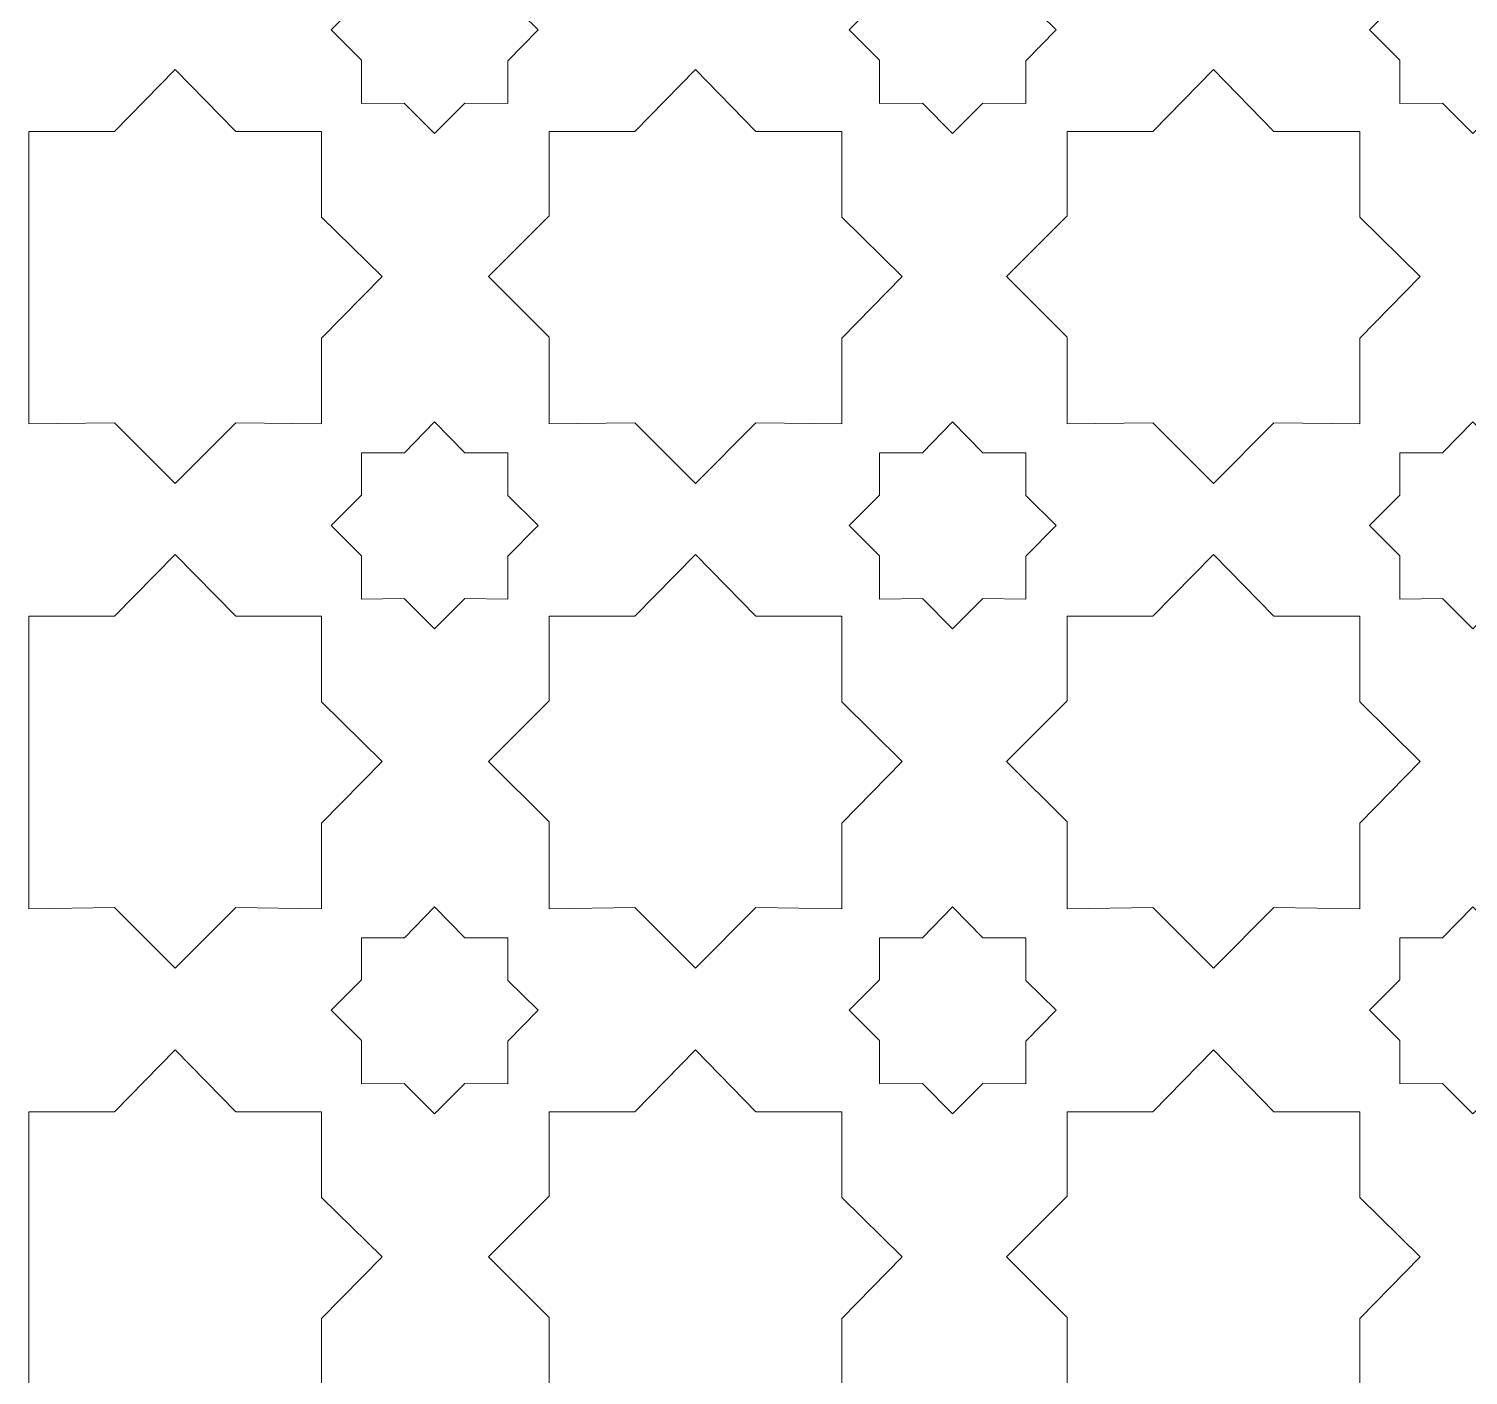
# Model space of a CAD drawing. Header units: centimetres. Extents: x -82 to 82, y -124 to 124.
# Drawn here: x 13.54 to 47.98, y -91.1 to -58.89 of the extents above; entities that cross this region are included whole.
import ezdxf

# ---------------------------------------------------------------- set-up
doc = ezdxf.new("R2010")
doc.units = ezdxf.units.CM
doc.header["$MEASUREMENT"] = 0
doc.layers.add('layer 1', color=7, linetype='Continuous')

msp = doc.modelspace()

# ---------------------------------------------------------------- linework, layer by layer
at = {"layer": 'layer 1', "color": 240, "lineweight": 9}
for points, knots in [([(21.50243, -58.18754), (21.50243, -58.18754), (21.50243, -57.17603), (21.50243, -57.17603), (21.50243, -57.17603), (21.50243, -57.17603), (22.52764, -57.17603), (22.52764, -57.17603), (22.52764, -57.17603), (22.52764, -57.17603), (23.25252, -56.43744), (23.25252, -56.43744), (23.25252, -56.43744), (23.25252, -56.43744), (23.97742, -57.17603), (23.97742, -57.17603), (23.97742, -57.17603), (23.97742, -57.17603), (25.00261, -57.17603), (25.00261, -57.17603), (25.00261, -57.17603), (25.00261, -57.17603), (25.00261, -58.20122), (25.00261, -58.20122), (25.00261, -58.20122), (25.00261, -58.20122), (25.72753, -58.91244), (25.72753, -58.91244), (25.72753, -58.91244), (25.72753, -58.91244), (25.00261, -59.65105), (25.00261, -59.65105), (25.00261, -59.65105), (25.00261, -59.65105), (25.00261, -60.67621), (25.00261, -60.67621), (25.00261, -60.67621), (25.00261, -60.67621), (23.97747, -60.66252), (23.97747, -60.66252), (23.97747, -60.66252), (23.97747, -60.66252), (23.25252, -61.38744), (23.25252, -61.38744), (23.25252, -61.38744), (23.25252, -61.38744), (22.5276, -60.66251), (22.5276, -60.66251), (22.5276, -60.66251), (22.5276, -60.66251), (21.50243, -60.67621), (21.50243, -60.67621), (21.50243, -60.67621), (21.50243, -60.67621), (21.50243, -59.63734), (21.50243, -59.63734), (21.50243, -59.63734), (21.50243, -59.63734), (20.77753, -58.91244), (20.77753, -58.91244), (20.77753, -58.91244), (20.77753, -58.91244), (21.50243, -58.18754), (21.50243, -58.18754)], [0, 0, 0, 0, 0.05882353, 0.05882353, 0.05882353, 0.05882353, 0.11764706, 0.11764706, 0.11764706, 0.11764706, 0.17647059, 0.17647059, 0.17647059, 0.17647059, 0.23529412, 0.23529412, 0.23529412, 0.23529412, 0.29411765, 0.29411765, 0.29411765, 0.29411765, 0.35294118, 0.35294118, 0.35294118, 0.35294118, 0.41176471, 0.41176471, 0.41176471, 0.41176471, 0.47058824, 0.47058824, 0.47058824, 0.47058824, 0.52941176, 0.52941176, 0.52941176, 0.52941176, 0.58823529, 0.58823529, 0.58823529, 0.58823529, 0.64705882, 0.64705882, 0.64705882, 0.64705882, 0.70588235, 0.70588235, 0.70588235, 0.70588235, 0.76470588, 0.76470588, 0.76470588, 0.76470588, 0.82352941, 0.82352941, 0.82352941, 0.82352941, 0.88235294, 0.88235294, 0.88235294, 0.88235294, 1, 1, 1, 1]), ([(33.89443, -58.18754), (33.89443, -58.18754), (33.89443, -57.17603), (33.89443, -57.17603), (33.89443, -57.17603), (33.89443, -57.17603), (34.91964, -57.17603), (34.91964, -57.17603), (34.91964, -57.17603), (34.91964, -57.17603), (35.64452, -56.43744), (35.64452, -56.43744), (35.64452, -56.43744), (35.64452, -56.43744), (36.36942, -57.17603), (36.36942, -57.17603), (36.36942, -57.17603), (36.36942, -57.17603), (37.39461, -57.17603), (37.39461, -57.17603), (37.39461, -57.17603), (37.39461, -57.17603), (37.39461, -58.20122), (37.39461, -58.20122), (37.39461, -58.20122), (37.39461, -58.20122), (38.11953, -58.91244), (38.11953, -58.91244), (38.11953, -58.91244), (38.11953, -58.91244), (37.39461, -59.65105), (37.39461, -59.65105), (37.39461, -59.65105), (37.39461, -59.65105), (37.39461, -60.67621), (37.39461, -60.67621), (37.39461, -60.67621), (37.39461, -60.67621), (36.36947, -60.66252), (36.36947, -60.66252), (36.36947, -60.66252), (36.36947, -60.66252), (35.64452, -61.38744), (35.64452, -61.38744), (35.64452, -61.38744), (35.64452, -61.38744), (34.9196, -60.66251), (34.9196, -60.66251), (34.9196, -60.66251), (34.9196, -60.66251), (33.89443, -60.67621), (33.89443, -60.67621), (33.89443, -60.67621), (33.89443, -60.67621), (33.89443, -59.63734), (33.89443, -59.63734), (33.89443, -59.63734), (33.89443, -59.63734), (33.16953, -58.91244), (33.16953, -58.91244), (33.16953, -58.91244), (33.16953, -58.91244), (33.89443, -58.18754), (33.89443, -58.18754)], [0, 0, 0, 0, 0.05882353, 0.05882353, 0.05882353, 0.05882353, 0.11764706, 0.11764706, 0.11764706, 0.11764706, 0.17647059, 0.17647059, 0.17647059, 0.17647059, 0.23529412, 0.23529412, 0.23529412, 0.23529412, 0.29411765, 0.29411765, 0.29411765, 0.29411765, 0.35294118, 0.35294118, 0.35294118, 0.35294118, 0.41176471, 0.41176471, 0.41176471, 0.41176471, 0.47058824, 0.47058824, 0.47058824, 0.47058824, 0.52941176, 0.52941176, 0.52941176, 0.52941176, 0.58823529, 0.58823529, 0.58823529, 0.58823529, 0.64705882, 0.64705882, 0.64705882, 0.64705882, 0.70588235, 0.70588235, 0.70588235, 0.70588235, 0.76470588, 0.76470588, 0.76470588, 0.76470588, 0.82352941, 0.82352941, 0.82352941, 0.82352941, 0.88235294, 0.88235294, 0.88235294, 0.88235294, 1, 1, 1, 1]), ([(46.34043, -58.18754), (46.34043, -58.18754), (46.34043, -57.17603), (46.34043, -57.17603), (46.34043, -57.17603), (46.34043, -57.17603), (47.36564, -57.17603), (47.36564, -57.17603), (47.36564, -57.17603), (47.36564, -57.17603), (48.09052, -56.43744), (48.09052, -56.43744), (48.09052, -56.43744), (48.09052, -56.43744), (48.81542, -57.17603), (48.81542, -57.17603), (48.81542, -57.17603), (48.81542, -57.17603), (49.84061, -57.17603), (49.84061, -57.17603), (49.84061, -57.17603), (49.84061, -57.17603), (49.84061, -58.20122), (49.84061, -58.20122), (49.84061, -58.20122), (49.84061, -58.20122), (50.56553, -58.91244), (50.56553, -58.91244), (50.56553, -58.91244), (50.56553, -58.91244), (49.84061, -59.65105), (49.84061, -59.65105), (49.84061, -59.65105), (49.84061, -59.65105), (49.84061, -60.67621), (49.84061, -60.67621), (49.84061, -60.67621), (49.84061, -60.67621), (48.81547, -60.66252), (48.81547, -60.66252), (48.81547, -60.66252), (48.81547, -60.66252), (48.09052, -61.38744), (48.09052, -61.38744), (48.09052, -61.38744), (48.09052, -61.38744), (47.3656, -60.66251), (47.3656, -60.66251), (47.3656, -60.66251), (47.3656, -60.66251), (46.34043, -60.67621), (46.34043, -60.67621), (46.34043, -60.67621), (46.34043, -60.67621), (46.34043, -59.63734), (46.34043, -59.63734), (46.34043, -59.63734), (46.34043, -59.63734), (45.61553, -58.91244), (45.61553, -58.91244), (45.61553, -58.91244), (45.61553, -58.91244), (46.34043, -58.18754), (46.34043, -58.18754)], [0, 0, 0, 0, 0.05882353, 0.05882353, 0.05882353, 0.05882353, 0.11764706, 0.11764706, 0.11764706, 0.11764706, 0.17647059, 0.17647059, 0.17647059, 0.17647059, 0.23529412, 0.23529412, 0.23529412, 0.23529412, 0.29411765, 0.29411765, 0.29411765, 0.29411765, 0.35294118, 0.35294118, 0.35294118, 0.35294118, 0.41176471, 0.41176471, 0.41176471, 0.41176471, 0.47058824, 0.47058824, 0.47058824, 0.47058824, 0.52941176, 0.52941176, 0.52941176, 0.52941176, 0.58823529, 0.58823529, 0.58823529, 0.58823529, 0.64705882, 0.64705882, 0.64705882, 0.64705882, 0.70588235, 0.70588235, 0.70588235, 0.70588235, 0.76470588, 0.76470588, 0.76470588, 0.76470588, 0.82352941, 0.82352941, 0.82352941, 0.82352941, 0.88235294, 0.88235294, 0.88235294, 0.88235294, 1, 1, 1, 1]), ([(13.5438, -61.34049), (13.5438, -61.34049), (15.59411, -61.34049), (15.59411, -61.34049), (15.59411, -61.34049), (15.59411, -61.34049), (17.04381, -59.86339), (17.04381, -59.86339), (17.04381, -59.86339), (17.04381, -59.86339), (18.49352, -61.34049), (18.49352, -61.34049), (18.49352, -61.34049), (18.49352, -61.34049), (20.5438, -61.34049), (20.5438, -61.34049), (20.5438, -61.34049), (20.5438, -61.34049), (20.5438, -63.39077), (20.5438, -63.39077), (20.5438, -63.39077), (20.5438, -63.39077), (21.99356, -64.81314), (21.99356, -64.81314), (21.99356, -64.81314), (21.99356, -64.81314), (20.5438, -66.29028), (20.5438, -66.29028), (20.5438, -66.29028), (20.5438, -66.29028), (20.5438, -68.34049), (20.5438, -68.34049), (20.5438, -68.34049), (20.5438, -68.34049), (18.49363, -68.31311), (18.49363, -68.31311), (18.49363, -68.31311), (18.49363, -68.31311), (17.04381, -69.76288), (17.04381, -69.76288), (17.04381, -69.76288), (17.04381, -69.76288), (15.59403, -68.3131), (15.59403, -68.3131), (15.59403, -68.3131), (15.59403, -68.3131), (13.5438, -68.34049), (13.5438, -68.34049), (13.5438, -68.34049), (13.5438, -66.00716), (13.54381, -63.67382), (13.5438, -61.34049)], [0, 0, 0, 0, 0.07142857, 0.07142857, 0.07142857, 0.07142857, 0.14285714, 0.14285714, 0.14285714, 0.14285714, 0.21428571, 0.21428571, 0.21428571, 0.21428571, 0.28571429, 0.28571429, 0.28571429, 0.28571429, 0.35714286, 0.35714286, 0.35714286, 0.35714286, 0.42857143, 0.42857143, 0.42857143, 0.42857143, 0.5, 0.5, 0.5, 0.5, 0.57142857, 0.57142857, 0.57142857, 0.57142857, 0.64285714, 0.64285714, 0.64285714, 0.64285714, 0.71428571, 0.71428571, 0.71428571, 0.71428571, 0.78571429, 0.78571429, 0.78571429, 0.78571429, 0.85714286, 0.85714286, 0.85714286, 0.85714286, 1, 1, 1, 1]), ([(25.98981, -63.36341), (25.98981, -63.36341), (25.9898, -61.34049), (25.9898, -61.34049), (25.9898, -61.34049), (25.9898, -61.34049), (28.04011, -61.34049), (28.04011, -61.34049), (28.04011, -61.34049), (28.04011, -61.34049), (29.48981, -59.86339), (29.48981, -59.86339), (29.48981, -59.86339), (29.48981, -59.86339), (30.93952, -61.34049), (30.93952, -61.34049), (30.93952, -61.34049), (30.93952, -61.34049), (32.9898, -61.34049), (32.9898, -61.34049), (32.9898, -61.34049), (32.9898, -61.34049), (32.9898, -63.39077), (32.9898, -63.39077), (32.9898, -63.39077), (32.9898, -63.39077), (34.43956, -64.81314), (34.43956, -64.81314), (34.43956, -64.81314), (34.43956, -64.81314), (32.9898, -66.29028), (32.9898, -66.29028), (32.9898, -66.29028), (32.9898, -66.29028), (32.9898, -68.34049), (32.9898, -68.34049), (32.9898, -68.34049), (32.9898, -68.34049), (30.93963, -68.31311), (30.93963, -68.31311), (30.93963, -68.31311), (30.93963, -68.31311), (29.48981, -69.76288), (29.48981, -69.76288), (29.48981, -69.76288), (29.48981, -69.76288), (28.04003, -68.3131), (28.04003, -68.3131), (28.04003, -68.3131), (28.04003, -68.3131), (25.9898, -68.34049), (25.9898, -68.34049), (25.9898, -68.34049), (25.9898, -68.34049), (25.9898, -66.26287), (25.9898, -66.26287), (25.9898, -66.26287), (25.9898, -66.26287), (24.54007, -64.81314), (24.54007, -64.81314), (24.54007, -64.81314), (24.54007, -64.81314), (25.98981, -63.36341), (25.98981, -63.36341)], [0, 0, 0, 0, 0.05882353, 0.05882353, 0.05882353, 0.05882353, 0.11764706, 0.11764706, 0.11764706, 0.11764706, 0.17647059, 0.17647059, 0.17647059, 0.17647059, 0.23529412, 0.23529412, 0.23529412, 0.23529412, 0.29411765, 0.29411765, 0.29411765, 0.29411765, 0.35294118, 0.35294118, 0.35294118, 0.35294118, 0.41176471, 0.41176471, 0.41176471, 0.41176471, 0.47058824, 0.47058824, 0.47058824, 0.47058824, 0.52941176, 0.52941176, 0.52941176, 0.52941176, 0.58823529, 0.58823529, 0.58823529, 0.58823529, 0.64705882, 0.64705882, 0.64705882, 0.64705882, 0.70588235, 0.70588235, 0.70588235, 0.70588235, 0.76470588, 0.76470588, 0.76470588, 0.76470588, 0.82352941, 0.82352941, 0.82352941, 0.82352941, 0.88235294, 0.88235294, 0.88235294, 0.88235294, 1, 1, 1, 1]), ([(38.38181, -63.36341), (38.38181, -63.36341), (38.3818, -61.34049), (38.3818, -61.34049), (38.3818, -61.34049), (38.3818, -61.34049), (40.43211, -61.34049), (40.43211, -61.34049), (40.43211, -61.34049), (40.43211, -61.34049), (41.88181, -59.86339), (41.88181, -59.86339), (41.88181, -59.86339), (41.88181, -59.86339), (43.33152, -61.34049), (43.33152, -61.34049), (43.33152, -61.34049), (43.33152, -61.34049), (45.3818, -61.34049), (45.3818, -61.34049), (45.3818, -61.34049), (45.3818, -61.34049), (45.3818, -63.39077), (45.3818, -63.39077), (45.3818, -63.39077), (45.3818, -63.39077), (46.83156, -64.81314), (46.83156, -64.81314), (46.83156, -64.81314), (46.83156, -64.81314), (45.3818, -66.29028), (45.3818, -66.29028), (45.3818, -66.29028), (45.3818, -66.29028), (45.3818, -68.34049), (45.3818, -68.34049), (45.3818, -68.34049), (45.3818, -68.34049), (43.33163, -68.31311), (43.33163, -68.31311), (43.33163, -68.31311), (43.33163, -68.31311), (41.88181, -69.76288), (41.88181, -69.76288), (41.88181, -69.76288), (41.88181, -69.76288), (40.43203, -68.3131), (40.43203, -68.3131), (40.43203, -68.3131), (40.43203, -68.3131), (38.3818, -68.34049), (38.3818, -68.34049), (38.3818, -68.34049), (38.3818, -68.34049), (38.3818, -66.26287), (38.3818, -66.26287), (38.3818, -66.26287), (38.3818, -66.26287), (36.93207, -64.81314), (36.93207, -64.81314), (36.93207, -64.81314), (36.93207, -64.81314), (38.38181, -63.36341), (38.38181, -63.36341)], [0, 0, 0, 0, 0.05882353, 0.05882353, 0.05882353, 0.05882353, 0.11764706, 0.11764706, 0.11764706, 0.11764706, 0.17647059, 0.17647059, 0.17647059, 0.17647059, 0.23529412, 0.23529412, 0.23529412, 0.23529412, 0.29411765, 0.29411765, 0.29411765, 0.29411765, 0.35294118, 0.35294118, 0.35294118, 0.35294118, 0.41176471, 0.41176471, 0.41176471, 0.41176471, 0.47058824, 0.47058824, 0.47058824, 0.47058824, 0.52941176, 0.52941176, 0.52941176, 0.52941176, 0.58823529, 0.58823529, 0.58823529, 0.58823529, 0.64705882, 0.64705882, 0.64705882, 0.64705882, 0.70588235, 0.70588235, 0.70588235, 0.70588235, 0.76470588, 0.76470588, 0.76470588, 0.76470588, 0.82352941, 0.82352941, 0.82352941, 0.82352941, 0.88235294, 0.88235294, 0.88235294, 0.88235294, 1, 1, 1, 1]), ([(21.50243, -70.04324), (21.50243, -70.04324), (21.50243, -69.03173), (21.50243, -69.03173), (21.50243, -69.03173), (21.50243, -69.03173), (22.52764, -69.03173), (22.52764, -69.03173), (22.52764, -69.03173), (22.52764, -69.03173), (23.25252, -68.29314), (23.25252, -68.29314), (23.25252, -68.29314), (23.25252, -68.29314), (23.97742, -69.03173), (23.97742, -69.03173), (23.97742, -69.03173), (23.97742, -69.03173), (25.00261, -69.03173), (25.00261, -69.03173), (25.00261, -69.03173), (25.00261, -69.03173), (25.00261, -70.05692), (25.00261, -70.05692), (25.00261, -70.05692), (25.00261, -70.05692), (25.72753, -70.76814), (25.72753, -70.76814), (25.72753, -70.76814), (25.72753, -70.76814), (25.00261, -71.50675), (25.00261, -71.50675), (25.00261, -71.50675), (25.00261, -71.50675), (25.00261, -72.53191), (25.00261, -72.53191), (25.00261, -72.53191), (25.00261, -72.53191), (23.97747, -72.51822), (23.97747, -72.51822), (23.97747, -72.51822), (23.97747, -72.51822), (23.25252, -73.24314), (23.25252, -73.24314), (23.25252, -73.24314), (23.25252, -73.24314), (22.5276, -72.51821), (22.5276, -72.51821), (22.5276, -72.51821), (22.5276, -72.51821), (21.50243, -72.53191), (21.50243, -72.53191), (21.50243, -72.53191), (21.50243, -72.53191), (21.50243, -71.49304), (21.50243, -71.49304), (21.50243, -71.49304), (21.50243, -71.49304), (20.77753, -70.76814), (20.77753, -70.76814), (20.77753, -70.76814), (20.77753, -70.76814), (21.50243, -70.04324), (21.50243, -70.04324)], [0, 0, 0, 0, 0.05882353, 0.05882353, 0.05882353, 0.05882353, 0.11764706, 0.11764706, 0.11764706, 0.11764706, 0.17647059, 0.17647059, 0.17647059, 0.17647059, 0.23529412, 0.23529412, 0.23529412, 0.23529412, 0.29411765, 0.29411765, 0.29411765, 0.29411765, 0.35294118, 0.35294118, 0.35294118, 0.35294118, 0.41176471, 0.41176471, 0.41176471, 0.41176471, 0.47058824, 0.47058824, 0.47058824, 0.47058824, 0.52941176, 0.52941176, 0.52941176, 0.52941176, 0.58823529, 0.58823529, 0.58823529, 0.58823529, 0.64705882, 0.64705882, 0.64705882, 0.64705882, 0.70588235, 0.70588235, 0.70588235, 0.70588235, 0.76470588, 0.76470588, 0.76470588, 0.76470588, 0.82352941, 0.82352941, 0.82352941, 0.82352941, 0.88235294, 0.88235294, 0.88235294, 0.88235294, 1, 1, 1, 1]), ([(33.89443, -70.04324), (33.89443, -70.04324), (33.89443, -69.03173), (33.89443, -69.03173), (33.89443, -69.03173), (33.89443, -69.03173), (34.91964, -69.03173), (34.91964, -69.03173), (34.91964, -69.03173), (34.91964, -69.03173), (35.64452, -68.29314), (35.64452, -68.29314), (35.64452, -68.29314), (35.64452, -68.29314), (36.36942, -69.03173), (36.36942, -69.03173), (36.36942, -69.03173), (36.36942, -69.03173), (37.39461, -69.03173), (37.39461, -69.03173), (37.39461, -69.03173), (37.39461, -69.03173), (37.39461, -70.05692), (37.39461, -70.05692), (37.39461, -70.05692), (37.39461, -70.05692), (38.11953, -70.76814), (38.11953, -70.76814), (38.11953, -70.76814), (38.11953, -70.76814), (37.39461, -71.50675), (37.39461, -71.50675), (37.39461, -71.50675), (37.39461, -71.50675), (37.39461, -72.53191), (37.39461, -72.53191), (37.39461, -72.53191), (37.39461, -72.53191), (36.36947, -72.51822), (36.36947, -72.51822), (36.36947, -72.51822), (36.36947, -72.51822), (35.64452, -73.24314), (35.64452, -73.24314), (35.64452, -73.24314), (35.64452, -73.24314), (34.9196, -72.51821), (34.9196, -72.51821), (34.9196, -72.51821), (34.9196, -72.51821), (33.89443, -72.53191), (33.89443, -72.53191), (33.89443, -72.53191), (33.89443, -72.53191), (33.89443, -71.49304), (33.89443, -71.49304), (33.89443, -71.49304), (33.89443, -71.49304), (33.16953, -70.76814), (33.16953, -70.76814), (33.16953, -70.76814), (33.16953, -70.76814), (33.89443, -70.04324), (33.89443, -70.04324)], [0, 0, 0, 0, 0.05882353, 0.05882353, 0.05882353, 0.05882353, 0.11764706, 0.11764706, 0.11764706, 0.11764706, 0.17647059, 0.17647059, 0.17647059, 0.17647059, 0.23529412, 0.23529412, 0.23529412, 0.23529412, 0.29411765, 0.29411765, 0.29411765, 0.29411765, 0.35294118, 0.35294118, 0.35294118, 0.35294118, 0.41176471, 0.41176471, 0.41176471, 0.41176471, 0.47058824, 0.47058824, 0.47058824, 0.47058824, 0.52941176, 0.52941176, 0.52941176, 0.52941176, 0.58823529, 0.58823529, 0.58823529, 0.58823529, 0.64705882, 0.64705882, 0.64705882, 0.64705882, 0.70588235, 0.70588235, 0.70588235, 0.70588235, 0.76470588, 0.76470588, 0.76470588, 0.76470588, 0.82352941, 0.82352941, 0.82352941, 0.82352941, 0.88235294, 0.88235294, 0.88235294, 0.88235294, 1, 1, 1, 1]), ([(46.34043, -70.04324), (46.34043, -70.04324), (46.34043, -69.03173), (46.34043, -69.03173), (46.34043, -69.03173), (46.34043, -69.03173), (47.36564, -69.03173), (47.36564, -69.03173), (47.36564, -69.03173), (47.36564, -69.03173), (48.09052, -68.29314), (48.09052, -68.29314), (48.09052, -68.29314), (48.09052, -68.29314), (48.81542, -69.03173), (48.81542, -69.03173), (48.81542, -69.03173), (48.81542, -69.03173), (49.84061, -69.03173), (49.84061, -69.03173), (49.84061, -69.03173), (49.84061, -69.03173), (49.84061, -70.05692), (49.84061, -70.05692), (49.84061, -70.05692), (49.84061, -70.05692), (50.56553, -70.76814), (50.56553, -70.76814), (50.56553, -70.76814), (50.56553, -70.76814), (49.84061, -71.50675), (49.84061, -71.50675), (49.84061, -71.50675), (49.84061, -71.50675), (49.84061, -72.53191), (49.84061, -72.53191), (49.84061, -72.53191), (49.84061, -72.53191), (48.81547, -72.51822), (48.81547, -72.51822), (48.81547, -72.51822), (48.81547, -72.51822), (48.09052, -73.24314), (48.09052, -73.24314), (48.09052, -73.24314), (48.09052, -73.24314), (47.3656, -72.51821), (47.3656, -72.51821), (47.3656, -72.51821), (47.3656, -72.51821), (46.34043, -72.53191), (46.34043, -72.53191), (46.34043, -72.53191), (46.34043, -72.53191), (46.34043, -71.49304), (46.34043, -71.49304), (46.34043, -71.49304), (46.34043, -71.49304), (45.61553, -70.76814), (45.61553, -70.76814), (45.61553, -70.76814), (45.61553, -70.76814), (46.34043, -70.04324), (46.34043, -70.04324)], [0, 0, 0, 0, 0.05882353, 0.05882353, 0.05882353, 0.05882353, 0.11764706, 0.11764706, 0.11764706, 0.11764706, 0.17647059, 0.17647059, 0.17647059, 0.17647059, 0.23529412, 0.23529412, 0.23529412, 0.23529412, 0.29411765, 0.29411765, 0.29411765, 0.29411765, 0.35294118, 0.35294118, 0.35294118, 0.35294118, 0.41176471, 0.41176471, 0.41176471, 0.41176471, 0.47058824, 0.47058824, 0.47058824, 0.47058824, 0.52941176, 0.52941176, 0.52941176, 0.52941176, 0.58823529, 0.58823529, 0.58823529, 0.58823529, 0.64705882, 0.64705882, 0.64705882, 0.64705882, 0.70588235, 0.70588235, 0.70588235, 0.70588235, 0.76470588, 0.76470588, 0.76470588, 0.76470588, 0.82352941, 0.82352941, 0.82352941, 0.82352941, 0.88235294, 0.88235294, 0.88235294, 0.88235294, 1, 1, 1, 1]), ([(13.5438, -72.94219), (13.5438, -72.94219), (15.59411, -72.94219), (15.59411, -72.94219), (15.59411, -72.94219), (15.59411, -72.94219), (17.04381, -71.46509), (17.04381, -71.46509), (17.04381, -71.46509), (17.04381, -71.46509), (18.49352, -72.94219), (18.49352, -72.94219), (18.49352, -72.94219), (18.49352, -72.94219), (20.5438, -72.94219), (20.5438, -72.94219), (20.5438, -72.94219), (20.5438, -72.94219), (20.5438, -74.99247), (20.5438, -74.99247), (20.5438, -74.99247), (20.5438, -74.99247), (21.99356, -76.41484), (21.99356, -76.41484), (21.99356, -76.41484), (21.99356, -76.41484), (20.5438, -77.89198), (20.5438, -77.89198), (20.5438, -77.89198), (20.5438, -77.89198), (20.5438, -79.94219), (20.5438, -79.94219), (20.5438, -79.94219), (20.5438, -79.94219), (18.49363, -79.91481), (18.49363, -79.91481), (18.49363, -79.91481), (18.49363, -79.91481), (17.04381, -81.36458), (17.04381, -81.36458), (17.04381, -81.36458), (17.04381, -81.36458), (15.59403, -79.9148), (15.59403, -79.9148), (15.59403, -79.9148), (15.59403, -79.9148), (13.5438, -79.94219), (13.5438, -79.94219), (13.5438, -79.94219), (13.5438, -77.60886), (13.54381, -75.27552), (13.5438, -72.94219)], [0, 0, 0, 0, 0.07142857, 0.07142857, 0.07142857, 0.07142857, 0.14285714, 0.14285714, 0.14285714, 0.14285714, 0.21428571, 0.21428571, 0.21428571, 0.21428571, 0.28571429, 0.28571429, 0.28571429, 0.28571429, 0.35714286, 0.35714286, 0.35714286, 0.35714286, 0.42857143, 0.42857143, 0.42857143, 0.42857143, 0.5, 0.5, 0.5, 0.5, 0.57142857, 0.57142857, 0.57142857, 0.57142857, 0.64285714, 0.64285714, 0.64285714, 0.64285714, 0.71428571, 0.71428571, 0.71428571, 0.71428571, 0.78571429, 0.78571429, 0.78571429, 0.78571429, 0.85714286, 0.85714286, 0.85714286, 0.85714286, 1, 1, 1, 1]), ([(25.98981, -74.96511), (25.98981, -74.96511), (25.9898, -72.94219), (25.9898, -72.94219), (25.9898, -72.94219), (25.9898, -72.94219), (28.04011, -72.94219), (28.04011, -72.94219), (28.04011, -72.94219), (28.04011, -72.94219), (29.48981, -71.46509), (29.48981, -71.46509), (29.48981, -71.46509), (29.48981, -71.46509), (30.93952, -72.94219), (30.93952, -72.94219), (30.93952, -72.94219), (30.93952, -72.94219), (32.9898, -72.94219), (32.9898, -72.94219), (32.9898, -72.94219), (32.9898, -72.94219), (32.9898, -74.99247), (32.9898, -74.99247), (32.9898, -74.99247), (32.9898, -74.99247), (34.43956, -76.41484), (34.43956, -76.41484), (34.43956, -76.41484), (34.43956, -76.41484), (32.9898, -77.89198), (32.9898, -77.89198), (32.9898, -77.89198), (32.9898, -77.89198), (32.9898, -79.94219), (32.9898, -79.94219), (32.9898, -79.94219), (32.9898, -79.94219), (30.93963, -79.91481), (30.93963, -79.91481), (30.93963, -79.91481), (30.93963, -79.91481), (29.48981, -81.36458), (29.48981, -81.36458), (29.48981, -81.36458), (29.48981, -81.36458), (28.04003, -79.9148), (28.04003, -79.9148), (28.04003, -79.9148), (28.04003, -79.9148), (25.9898, -79.94219), (25.9898, -79.94219), (25.9898, -79.94219), (25.9898, -79.94219), (25.9898, -77.86457), (25.9898, -77.86457), (25.9898, -77.86457), (25.9898, -77.86457), (24.54007, -76.41484), (24.54007, -76.41484), (24.54007, -76.41484), (24.54007, -76.41484), (25.98981, -74.96511), (25.98981, -74.96511)], [0, 0, 0, 0, 0.05882353, 0.05882353, 0.05882353, 0.05882353, 0.11764706, 0.11764706, 0.11764706, 0.11764706, 0.17647059, 0.17647059, 0.17647059, 0.17647059, 0.23529412, 0.23529412, 0.23529412, 0.23529412, 0.29411765, 0.29411765, 0.29411765, 0.29411765, 0.35294118, 0.35294118, 0.35294118, 0.35294118, 0.41176471, 0.41176471, 0.41176471, 0.41176471, 0.47058824, 0.47058824, 0.47058824, 0.47058824, 0.52941176, 0.52941176, 0.52941176, 0.52941176, 0.58823529, 0.58823529, 0.58823529, 0.58823529, 0.64705882, 0.64705882, 0.64705882, 0.64705882, 0.70588235, 0.70588235, 0.70588235, 0.70588235, 0.76470588, 0.76470588, 0.76470588, 0.76470588, 0.82352941, 0.82352941, 0.82352941, 0.82352941, 0.88235294, 0.88235294, 0.88235294, 0.88235294, 1, 1, 1, 1]), ([(38.38181, -74.96511), (38.38181, -74.96511), (38.3818, -72.94219), (38.3818, -72.94219), (38.3818, -72.94219), (38.3818, -72.94219), (40.43211, -72.94219), (40.43211, -72.94219), (40.43211, -72.94219), (40.43211, -72.94219), (41.88181, -71.46509), (41.88181, -71.46509), (41.88181, -71.46509), (41.88181, -71.46509), (43.33152, -72.94219), (43.33152, -72.94219), (43.33152, -72.94219), (43.33152, -72.94219), (45.3818, -72.94219), (45.3818, -72.94219), (45.3818, -72.94219), (45.3818, -72.94219), (45.3818, -74.99247), (45.3818, -74.99247), (45.3818, -74.99247), (45.3818, -74.99247), (46.83156, -76.41484), (46.83156, -76.41484), (46.83156, -76.41484), (46.83156, -76.41484), (45.3818, -77.89198), (45.3818, -77.89198), (45.3818, -77.89198), (45.3818, -77.89198), (45.3818, -79.94219), (45.3818, -79.94219), (45.3818, -79.94219), (45.3818, -79.94219), (43.33163, -79.91481), (43.33163, -79.91481), (43.33163, -79.91481), (43.33163, -79.91481), (41.88181, -81.36458), (41.88181, -81.36458), (41.88181, -81.36458), (41.88181, -81.36458), (40.43203, -79.9148), (40.43203, -79.9148), (40.43203, -79.9148), (40.43203, -79.9148), (38.3818, -79.94219), (38.3818, -79.94219), (38.3818, -79.94219), (38.3818, -79.94219), (38.3818, -77.86457), (38.3818, -77.86457), (38.3818, -77.86457), (38.3818, -77.86457), (36.93207, -76.41484), (36.93207, -76.41484), (36.93207, -76.41484), (36.93207, -76.41484), (38.38181, -74.96511), (38.38181, -74.96511)], [0, 0, 0, 0, 0.05882353, 0.05882353, 0.05882353, 0.05882353, 0.11764706, 0.11764706, 0.11764706, 0.11764706, 0.17647059, 0.17647059, 0.17647059, 0.17647059, 0.23529412, 0.23529412, 0.23529412, 0.23529412, 0.29411765, 0.29411765, 0.29411765, 0.29411765, 0.35294118, 0.35294118, 0.35294118, 0.35294118, 0.41176471, 0.41176471, 0.41176471, 0.41176471, 0.47058824, 0.47058824, 0.47058824, 0.47058824, 0.52941176, 0.52941176, 0.52941176, 0.52941176, 0.58823529, 0.58823529, 0.58823529, 0.58823529, 0.64705882, 0.64705882, 0.64705882, 0.64705882, 0.70588235, 0.70588235, 0.70588235, 0.70588235, 0.76470588, 0.76470588, 0.76470588, 0.76470588, 0.82352941, 0.82352941, 0.82352941, 0.82352941, 0.88235294, 0.88235294, 0.88235294, 0.88235294, 1, 1, 1, 1]), ([(21.50243, -81.64494), (21.50243, -81.64494), (21.50243, -80.63343), (21.50243, -80.63343), (21.50243, -80.63343), (21.50243, -80.63343), (22.52764, -80.63343), (22.52764, -80.63343), (22.52764, -80.63343), (22.52764, -80.63343), (23.25252, -79.89484), (23.25252, -79.89484), (23.25252, -79.89484), (23.25252, -79.89484), (23.97742, -80.63343), (23.97742, -80.63343), (23.97742, -80.63343), (23.97742, -80.63343), (25.00261, -80.63343), (25.00261, -80.63343), (25.00261, -80.63343), (25.00261, -80.63343), (25.00261, -81.65862), (25.00261, -81.65862), (25.00261, -81.65862), (25.00261, -81.65862), (25.72753, -82.36984), (25.72753, -82.36984), (25.72753, -82.36984), (25.72753, -82.36984), (25.00261, -83.10845), (25.00261, -83.10845), (25.00261, -83.10845), (25.00261, -83.10845), (25.00261, -84.13361), (25.00261, -84.13361), (25.00261, -84.13361), (25.00261, -84.13361), (23.97747, -84.11992), (23.97747, -84.11992), (23.97747, -84.11992), (23.97747, -84.11992), (23.25252, -84.84484), (23.25252, -84.84484), (23.25252, -84.84484), (23.25252, -84.84484), (22.5276, -84.11991), (22.5276, -84.11991), (22.5276, -84.11991), (22.5276, -84.11991), (21.50243, -84.13361), (21.50243, -84.13361), (21.50243, -84.13361), (21.50243, -84.13361), (21.50243, -83.09474), (21.50243, -83.09474), (21.50243, -83.09474), (21.50243, -83.09474), (20.77753, -82.36984), (20.77753, -82.36984), (20.77753, -82.36984), (20.77753, -82.36984), (21.50243, -81.64494), (21.50243, -81.64494)], [0, 0, 0, 0, 0.05882353, 0.05882353, 0.05882353, 0.05882353, 0.11764706, 0.11764706, 0.11764706, 0.11764706, 0.17647059, 0.17647059, 0.17647059, 0.17647059, 0.23529412, 0.23529412, 0.23529412, 0.23529412, 0.29411765, 0.29411765, 0.29411765, 0.29411765, 0.35294118, 0.35294118, 0.35294118, 0.35294118, 0.41176471, 0.41176471, 0.41176471, 0.41176471, 0.47058824, 0.47058824, 0.47058824, 0.47058824, 0.52941176, 0.52941176, 0.52941176, 0.52941176, 0.58823529, 0.58823529, 0.58823529, 0.58823529, 0.64705882, 0.64705882, 0.64705882, 0.64705882, 0.70588235, 0.70588235, 0.70588235, 0.70588235, 0.76470588, 0.76470588, 0.76470588, 0.76470588, 0.82352941, 0.82352941, 0.82352941, 0.82352941, 0.88235294, 0.88235294, 0.88235294, 0.88235294, 1, 1, 1, 1]), ([(33.89443, -81.64494), (33.89443, -81.64494), (33.89443, -80.63343), (33.89443, -80.63343), (33.89443, -80.63343), (33.89443, -80.63343), (34.91964, -80.63343), (34.91964, -80.63343), (34.91964, -80.63343), (34.91964, -80.63343), (35.64452, -79.89484), (35.64452, -79.89484), (35.64452, -79.89484), (35.64452, -79.89484), (36.36942, -80.63343), (36.36942, -80.63343), (36.36942, -80.63343), (36.36942, -80.63343), (37.39461, -80.63343), (37.39461, -80.63343), (37.39461, -80.63343), (37.39461, -80.63343), (37.39461, -81.65862), (37.39461, -81.65862), (37.39461, -81.65862), (37.39461, -81.65862), (38.11953, -82.36984), (38.11953, -82.36984), (38.11953, -82.36984), (38.11953, -82.36984), (37.39461, -83.10845), (37.39461, -83.10845), (37.39461, -83.10845), (37.39461, -83.10845), (37.39461, -84.13361), (37.39461, -84.13361), (37.39461, -84.13361), (37.39461, -84.13361), (36.36947, -84.11992), (36.36947, -84.11992), (36.36947, -84.11992), (36.36947, -84.11992), (35.64452, -84.84484), (35.64452, -84.84484), (35.64452, -84.84484), (35.64452, -84.84484), (34.9196, -84.11991), (34.9196, -84.11991), (34.9196, -84.11991), (34.9196, -84.11991), (33.89443, -84.13361), (33.89443, -84.13361), (33.89443, -84.13361), (33.89443, -84.13361), (33.89443, -83.09474), (33.89443, -83.09474), (33.89443, -83.09474), (33.89443, -83.09474), (33.16953, -82.36984), (33.16953, -82.36984), (33.16953, -82.36984), (33.16953, -82.36984), (33.89443, -81.64494), (33.89443, -81.64494)], [0, 0, 0, 0, 0.05882353, 0.05882353, 0.05882353, 0.05882353, 0.11764706, 0.11764706, 0.11764706, 0.11764706, 0.17647059, 0.17647059, 0.17647059, 0.17647059, 0.23529412, 0.23529412, 0.23529412, 0.23529412, 0.29411765, 0.29411765, 0.29411765, 0.29411765, 0.35294118, 0.35294118, 0.35294118, 0.35294118, 0.41176471, 0.41176471, 0.41176471, 0.41176471, 0.47058824, 0.47058824, 0.47058824, 0.47058824, 0.52941176, 0.52941176, 0.52941176, 0.52941176, 0.58823529, 0.58823529, 0.58823529, 0.58823529, 0.64705882, 0.64705882, 0.64705882, 0.64705882, 0.70588235, 0.70588235, 0.70588235, 0.70588235, 0.76470588, 0.76470588, 0.76470588, 0.76470588, 0.82352941, 0.82352941, 0.82352941, 0.82352941, 0.88235294, 0.88235294, 0.88235294, 0.88235294, 1, 1, 1, 1]), ([(46.34043, -81.64494), (46.34043, -81.64494), (46.34043, -80.63343), (46.34043, -80.63343), (46.34043, -80.63343), (46.34043, -80.63343), (47.36564, -80.63343), (47.36564, -80.63343), (47.36564, -80.63343), (47.36564, -80.63343), (48.09052, -79.89484), (48.09052, -79.89484), (48.09052, -79.89484), (48.09052, -79.89484), (48.81542, -80.63343), (48.81542, -80.63343), (48.81542, -80.63343), (48.81542, -80.63343), (49.84061, -80.63343), (49.84061, -80.63343), (49.84061, -80.63343), (49.84061, -80.63343), (49.84061, -81.65862), (49.84061, -81.65862), (49.84061, -81.65862), (49.84061, -81.65862), (50.56553, -82.36984), (50.56553, -82.36984), (50.56553, -82.36984), (50.56553, -82.36984), (49.84061, -83.10845), (49.84061, -83.10845), (49.84061, -83.10845), (49.84061, -83.10845), (49.84061, -84.13361), (49.84061, -84.13361), (49.84061, -84.13361), (49.84061, -84.13361), (48.81547, -84.11992), (48.81547, -84.11992), (48.81547, -84.11992), (48.81547, -84.11992), (48.09052, -84.84484), (48.09052, -84.84484), (48.09052, -84.84484), (48.09052, -84.84484), (47.3656, -84.11991), (47.3656, -84.11991), (47.3656, -84.11991), (47.3656, -84.11991), (46.34043, -84.13361), (46.34043, -84.13361), (46.34043, -84.13361), (46.34043, -84.13361), (46.34043, -83.09474), (46.34043, -83.09474), (46.34043, -83.09474), (46.34043, -83.09474), (45.61553, -82.36984), (45.61553, -82.36984), (45.61553, -82.36984), (45.61553, -82.36984), (46.34043, -81.64494), (46.34043, -81.64494)], [0, 0, 0, 0, 0.05882353, 0.05882353, 0.05882353, 0.05882353, 0.11764706, 0.11764706, 0.11764706, 0.11764706, 0.17647059, 0.17647059, 0.17647059, 0.17647059, 0.23529412, 0.23529412, 0.23529412, 0.23529412, 0.29411765, 0.29411765, 0.29411765, 0.29411765, 0.35294118, 0.35294118, 0.35294118, 0.35294118, 0.41176471, 0.41176471, 0.41176471, 0.41176471, 0.47058824, 0.47058824, 0.47058824, 0.47058824, 0.52941176, 0.52941176, 0.52941176, 0.52941176, 0.58823529, 0.58823529, 0.58823529, 0.58823529, 0.64705882, 0.64705882, 0.64705882, 0.64705882, 0.70588235, 0.70588235, 0.70588235, 0.70588235, 0.76470588, 0.76470588, 0.76470588, 0.76470588, 0.82352941, 0.82352941, 0.82352941, 0.82352941, 0.88235294, 0.88235294, 0.88235294, 0.88235294, 1, 1, 1, 1]), ([(13.5438, -84.79789), (13.5438, -84.79789), (15.59411, -84.79789), (15.59411, -84.79789), (15.59411, -84.79789), (15.59411, -84.79789), (17.04381, -83.32079), (17.04381, -83.32079), (17.04381, -83.32079), (17.04381, -83.32079), (18.49352, -84.79789), (18.49352, -84.79789), (18.49352, -84.79789), (18.49352, -84.79789), (20.5438, -84.79789), (20.5438, -84.79789), (20.5438, -84.79789), (20.5438, -84.79789), (20.5438, -86.84817), (20.5438, -86.84817), (20.5438, -86.84817), (20.5438, -86.84817), (21.99356, -88.27054), (21.99356, -88.27054), (21.99356, -88.27054), (21.99356, -88.27054), (20.5438, -89.74768), (20.5438, -89.74768), (20.5438, -89.74768), (20.5438, -89.74768), (20.5438, -91.79789), (20.5438, -91.79789), (20.5438, -91.79789), (20.5438, -91.79789), (18.49363, -91.77051), (18.49363, -91.77051), (18.49363, -91.77051), (18.49363, -91.77051), (17.04381, -93.22028), (17.04381, -93.22028), (17.04381, -93.22028), (17.04381, -93.22028), (15.59403, -91.7705), (15.59403, -91.7705), (15.59403, -91.7705), (15.59403, -91.7705), (13.5438, -91.79789), (13.5438, -91.79789), (13.5438, -91.79789), (13.5438, -89.46456), (13.54381, -87.13122), (13.5438, -84.79789)], [0, 0, 0, 0, 0.07142857, 0.07142857, 0.07142857, 0.07142857, 0.14285714, 0.14285714, 0.14285714, 0.14285714, 0.21428571, 0.21428571, 0.21428571, 0.21428571, 0.28571429, 0.28571429, 0.28571429, 0.28571429, 0.35714286, 0.35714286, 0.35714286, 0.35714286, 0.42857143, 0.42857143, 0.42857143, 0.42857143, 0.5, 0.5, 0.5, 0.5, 0.57142857, 0.57142857, 0.57142857, 0.57142857, 0.64285714, 0.64285714, 0.64285714, 0.64285714, 0.71428571, 0.71428571, 0.71428571, 0.71428571, 0.78571429, 0.78571429, 0.78571429, 0.78571429, 0.85714286, 0.85714286, 0.85714286, 0.85714286, 1, 1, 1, 1]), ([(25.98981, -86.82081), (25.98981, -86.82081), (25.9898, -84.79789), (25.9898, -84.79789), (25.9898, -84.79789), (25.9898, -84.79789), (28.04011, -84.79789), (28.04011, -84.79789), (28.04011, -84.79789), (28.04011, -84.79789), (29.48981, -83.32079), (29.48981, -83.32079), (29.48981, -83.32079), (29.48981, -83.32079), (30.93952, -84.79789), (30.93952, -84.79789), (30.93952, -84.79789), (30.93952, -84.79789), (32.9898, -84.79789), (32.9898, -84.79789), (32.9898, -84.79789), (32.9898, -84.79789), (32.9898, -86.84817), (32.9898, -86.84817), (32.9898, -86.84817), (32.9898, -86.84817), (34.43956, -88.27054), (34.43956, -88.27054), (34.43956, -88.27054), (34.43956, -88.27054), (32.9898, -89.74768), (32.9898, -89.74768), (32.9898, -89.74768), (32.9898, -89.74768), (32.9898, -91.79789), (32.9898, -91.79789), (32.9898, -91.79789), (32.9898, -91.79789), (30.93963, -91.77051), (30.93963, -91.77051), (30.93963, -91.77051), (30.93963, -91.77051), (29.48981, -93.22028), (29.48981, -93.22028), (29.48981, -93.22028), (29.48981, -93.22028), (28.04003, -91.7705), (28.04003, -91.7705), (28.04003, -91.7705), (28.04003, -91.7705), (25.9898, -91.79789), (25.9898, -91.79789), (25.9898, -91.79789), (25.9898, -91.79789), (25.9898, -89.72027), (25.9898, -89.72027), (25.9898, -89.72027), (25.9898, -89.72027), (24.54007, -88.27054), (24.54007, -88.27054), (24.54007, -88.27054), (24.54007, -88.27054), (25.98981, -86.82081), (25.98981, -86.82081)], [0, 0, 0, 0, 0.05882353, 0.05882353, 0.05882353, 0.05882353, 0.11764706, 0.11764706, 0.11764706, 0.11764706, 0.17647059, 0.17647059, 0.17647059, 0.17647059, 0.23529412, 0.23529412, 0.23529412, 0.23529412, 0.29411765, 0.29411765, 0.29411765, 0.29411765, 0.35294118, 0.35294118, 0.35294118, 0.35294118, 0.41176471, 0.41176471, 0.41176471, 0.41176471, 0.47058824, 0.47058824, 0.47058824, 0.47058824, 0.52941176, 0.52941176, 0.52941176, 0.52941176, 0.58823529, 0.58823529, 0.58823529, 0.58823529, 0.64705882, 0.64705882, 0.64705882, 0.64705882, 0.70588235, 0.70588235, 0.70588235, 0.70588235, 0.76470588, 0.76470588, 0.76470588, 0.76470588, 0.82352941, 0.82352941, 0.82352941, 0.82352941, 0.88235294, 0.88235294, 0.88235294, 0.88235294, 1, 1, 1, 1]), ([(38.38181, -86.82081), (38.38181, -86.82081), (38.3818, -84.79789), (38.3818, -84.79789), (38.3818, -84.79789), (38.3818, -84.79789), (40.43211, -84.79789), (40.43211, -84.79789), (40.43211, -84.79789), (40.43211, -84.79789), (41.88181, -83.32079), (41.88181, -83.32079), (41.88181, -83.32079), (41.88181, -83.32079), (43.33152, -84.79789), (43.33152, -84.79789), (43.33152, -84.79789), (43.33152, -84.79789), (45.3818, -84.79789), (45.3818, -84.79789), (45.3818, -84.79789), (45.3818, -84.79789), (45.3818, -86.84817), (45.3818, -86.84817), (45.3818, -86.84817), (45.3818, -86.84817), (46.83156, -88.27054), (46.83156, -88.27054), (46.83156, -88.27054), (46.83156, -88.27054), (45.3818, -89.74768), (45.3818, -89.74768), (45.3818, -89.74768), (45.3818, -89.74768), (45.3818, -91.79789), (45.3818, -91.79789), (45.3818, -91.79789), (45.3818, -91.79789), (43.33163, -91.77051), (43.33163, -91.77051), (43.33163, -91.77051), (43.33163, -91.77051), (41.88181, -93.22028), (41.88181, -93.22028), (41.88181, -93.22028), (41.88181, -93.22028), (40.43203, -91.7705), (40.43203, -91.7705), (40.43203, -91.7705), (40.43203, -91.7705), (38.3818, -91.79789), (38.3818, -91.79789), (38.3818, -91.79789), (38.3818, -91.79789), (38.3818, -89.72027), (38.3818, -89.72027), (38.3818, -89.72027), (38.3818, -89.72027), (36.93207, -88.27054), (36.93207, -88.27054), (36.93207, -88.27054), (36.93207, -88.27054), (38.38181, -86.82081), (38.38181, -86.82081)], [0, 0, 0, 0, 0.05882353, 0.05882353, 0.05882353, 0.05882353, 0.11764706, 0.11764706, 0.11764706, 0.11764706, 0.17647059, 0.17647059, 0.17647059, 0.17647059, 0.23529412, 0.23529412, 0.23529412, 0.23529412, 0.29411765, 0.29411765, 0.29411765, 0.29411765, 0.35294118, 0.35294118, 0.35294118, 0.35294118, 0.41176471, 0.41176471, 0.41176471, 0.41176471, 0.47058824, 0.47058824, 0.47058824, 0.47058824, 0.52941176, 0.52941176, 0.52941176, 0.52941176, 0.58823529, 0.58823529, 0.58823529, 0.58823529, 0.64705882, 0.64705882, 0.64705882, 0.64705882, 0.70588235, 0.70588235, 0.70588235, 0.70588235, 0.76470588, 0.76470588, 0.76470588, 0.76470588, 0.82352941, 0.82352941, 0.82352941, 0.82352941, 0.88235294, 0.88235294, 0.88235294, 0.88235294, 1, 1, 1, 1])]:
    msp.add_open_spline(points, degree=3, knots=knots, dxfattribs=at)

doc.saveas('drawing.dxf')
